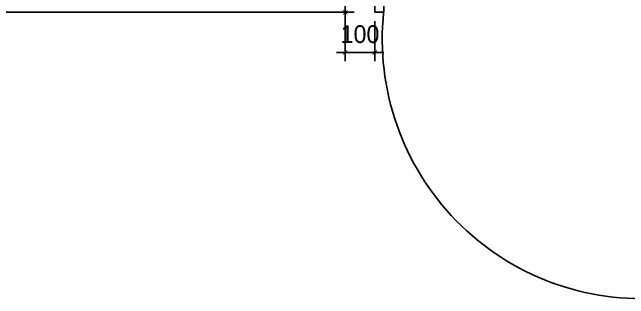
# Model space of a CAD drawing. Header units: inches. Extents: x 4000 to 56200, y 2703 to 36422.
# Drawn here: x 11816 to 13900, y 10242 to 11211 of the extents above; entities that cross this region are included whole.
import ezdxf

# ---------------------------------------------------------------- set-up
doc = ezdxf.new("R2010")
doc.units = ezdxf.units.IN
doc.header["$LTSCALE"] = 30
doc.header["$MEASUREMENT"] = 0
for name, color, linetype in [('07-DIM', 5, 'Continuous'), ('CO-DO-FR', 7, 'Continuous'), ('CO-DOOR', 8, 'Continuous')]:
    doc.layers.add(name, color=color, linetype=linetype)
doc.styles.add('HY 울릉도 L', font='')
doc.styles.get('HY 울릉도 L').set_extended_font_data('HY울릉도L')
doc.dimstyles.new('30-', dxfattribs={"dimscale": 30, "dimtxt": 2, "dimasz": 1, "dimexe": 1, "dimexo": 1, "dimgap": 1, "dimtad": 1, "dimdec": 0, "dimrnd": 0.05, "dimdsep": 46, "dimlunit": 6, "dimtxsty": 'HY 울릉도 L', "dimblk": 'ARCHTICK', "dimcen": 2.5, "dimdle": 1, "dimclrd": 133, "dimclre": 133, "dimclrt": 30, "dimadec": 0, "dimazin": 0, "dimtfac": 1, "dimtdec": 0, "dimtix": 1, "dimtmove": 2, "dimatfit": 3, "dimldrblk": 'ARCHTICK', "dimfxl": 1, "dimlwd": -1, "dimlwe": -1, "dimarcsym": 0})

# ---------------------------------------------------------------- blocks, each defined once
blk = doc.blocks.new('_ARCHTICK')
at = {"color": 0, "linetype": 'ByBlock', "const_width": 0.075}
blk.add_lwpolyline([(-0.25, -0.25), (0.25, 0.25)], dxfattribs=at)
blk = doc.blocks.new('*D89')
at = {"layer": '07-DIM', "color": 133, "transparency": 16777216}
for p, q in [((11741.7, 11240.5), (11741.7, 11240.5)), ((12941.7, 11240.5), (12941.7, 11240.5)), ((11711.7, 11210.5), (12971.7, 11210.5))]:
    blk.add_line(p, q, dxfattribs=at)
at = {"layer": 'Defpoints', "color": 0, "transparency": 16777216}
for p in [(11741.7, 11210.5), (12941.7, 11210.5), (12941.7, 11210.5)]:
    blk.add_point(p, dxfattribs=at)
at = {"layer": '07-DIM', "color": 133, "transparency": 16777216, "xscale": 30, "yscale": 30, "zscale": 30, "rotation": 180}
blk.add_blockref('_ARCHTICK', (11741.7, 11210.5), dxfattribs=at)
at = {"layer": '07-DIM', "color": 133, "transparency": 16777216, "xscale": 30, "yscale": 30, "zscale": 30}
blk.add_blockref('_ARCHTICK', (12941.7, 11210.5), dxfattribs=at)
at = {"layer": '07-DIM', "color": 30, "transparency": 16777216, "insert": (12341.7, 11276.4), "char_height": 60, "attachment_point": 5, "style": 'HY 울릉도 L'}
blk.add_mtext('1,200', dxfattribs=at)
blk = doc.blocks.new('*D90')
at = {"layer": '07-DIM', "color": 133, "transparency": 16777216}
for p, q in [((12941.7, 11180.5), (12941.7, 11890.5)), ((12911.7, 11860.5), (12911.7, 11860.5)), ((12911.7, 11210.5), (12911.7, 11210.5))]:
    blk.add_line(p, q, dxfattribs=at)
at = {"layer": 'Defpoints', "color": 0, "transparency": 16777216}
for p in [(12941.7, 11860.5), (12941.7, 11860.5), (12941.7, 11210.5)]:
    blk.add_point(p, dxfattribs=at)
at = {"layer": '07-DIM', "color": 133, "transparency": 16777216, "xscale": 30, "yscale": 30, "zscale": 30}
for p, rotation in [((12941.7, 11860.5), 90), ((12941.7, 11210.5), 270)]:
    blk.add_blockref('_ARCHTICK', p, dxfattribs=dict(at, rotation=rotation))
at = {"layer": '07-DIM', "color": 30, "transparency": 16777216, "insert": (12880.3, 11535.5), "char_height": 60, "attachment_point": 5, "rotation": 90, "style": 'HY 울릉도 L'}
blk.add_mtext('650', dxfattribs=at)
blk = doc.blocks.new('*D99')
at = {"layer": '07-DIM', "color": 133, "transparency": 16777216}
for p, q in [((12941.7, 11180.5), (12941.7, 11045)), ((13041.7, 11180.5), (13041.7, 11045)), ((13071.7, 11075), (12911.7, 11075))]:
    blk.add_line(p, q, dxfattribs=at)
at = {"layer": 'Defpoints', "color": 0, "transparency": 16777216}
for p in [(12941.7, 11210.5), (13041.7, 11210.5), (12941.7, 11075)]:
    blk.add_point(p, dxfattribs=at)
at = {"layer": '07-DIM', "color": 133, "transparency": 16777216, "xscale": 30, "yscale": 30, "zscale": 30}
blk.add_blockref('_ARCHTICK', (12941.7, 11075), dxfattribs=at)
at = {"layer": '07-DIM', "color": 133, "transparency": 16777216, "xscale": 30, "yscale": 30, "zscale": 30, "rotation": 180}
blk.add_blockref('_ARCHTICK', (13041.7, 11075), dxfattribs=at)
at = {"layer": '07-DIM', "color": 30, "transparency": 16777216, "insert": (12991.7, 11136.3), "char_height": 60, "attachment_point": 5, "style": 'HY 울릉도 L'}
blk.add_mtext('100', dxfattribs=at)

msp = doc.modelspace()

# ---------------------------------------------------------------- linework, layer by layer
at = {"layer": 'CO-DO-FR'}
msp.add_lwpolyline([(13041.7, 11210.5), (13041.7, 11465.5), (13071.7, 11465.5), (13071.7, 11425.5), (13081.7, 11425.5), (13081.7, 11250.5), (13071.7, 11250.5), (13071.7, 11210.5), (13041.7, 11210.5)], close=True, dxfattribs=at)
at = {"layer": 'CO-DOOR'}
msp.add_arc((13944, 11119.6), 877.1, 174.0516, 274.7486, dxfattribs=at)

# ---------------------------------------------------------------- dimensions: what is measured, and where the dimension line sits
at = {"layer": '07-DIM'}
dim = msp.add_linear_dim(base=(12941.7, 11860.5), p1=(12941.7, 11210.5), p2=(12941.7, 11860.5), angle=90, dimstyle='30-', dxfattribs=at)
dim.commit()
dim.dimension.update_dxf_attribs({"geometry": '*D90', "text_midpoint": (12880.3, 11535.5)})
for base, p1, picture, middle in [((12941.7, 11210.5), (11741.7, 11210.5), '*D89', (12341.7, 11276.4)), ((12941.7, 11075), (13041.7, 11210.5), '*D99', (12991.7, 11136.3))]:
    dim = msp.add_linear_dim(base=base, p1=p1, p2=(12941.7, 11210.5), dimstyle='30-', dxfattribs=at)
    dim.commit()
    dim.dimension.update_dxf_attribs({"geometry": picture, "text_midpoint": middle})

doc.saveas('drawing.dxf')
